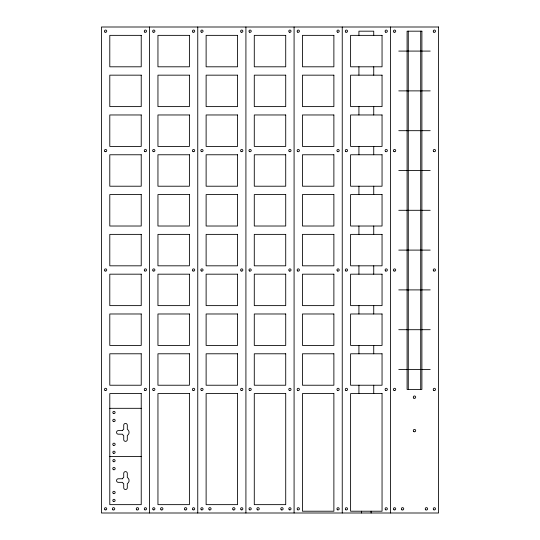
<?xml version="1.0" encoding="UTF-8"?>
<svg xmlns="http://www.w3.org/2000/svg" width="540" height="540" viewBox="0 0 540 540"><rect width="100%" height="100%" fill="white"/><g stroke="black" fill="none" stroke-linecap="round" stroke-linejoin="round"><path stroke-width="0.81" d="M398.77 51.084L430.211 51.084M398.77 90.882L430.211 90.882M398.77 130.687L430.211 130.687M398.77 170.492L430.211 170.492M398.77 210.296L430.211 210.296M398.77 250.101L430.211 250.101M398.77 289.899L430.211 289.899M398.77 329.704L430.211 329.704M398.77 369.508L430.211 369.508M109.789 408.314L141.23 408.314M109.789 456.476L141.23 456.476M420.701 31.178L420.701 389.408M408.281 31.178L408.281 389.408M390.407 27L390.407 513M373.734 35.357L373.734 31.178L358.925 31.178L358.925 35.357M373.734 66.805L373.734 75.161M373.734 106.61L373.734 114.966M373.734 146.408L373.734 154.771M373.734 186.212L373.734 194.576M373.734 226.017L373.734 234.374M373.734 265.822L373.734 274.178M373.734 305.627L373.734 313.983M373.734 345.425L373.734 353.788M373.734 385.229L373.734 393.593M371.101 511.211L371.101 513M361.55 511.211L361.55 513M358.925 66.805L358.925 75.161M358.925 106.61L358.925 114.966M358.925 146.408L358.925 154.771M358.925 186.212L358.925 194.576M358.925 226.017L358.925 234.374M358.925 265.822L358.925 274.178M358.925 305.627L358.925 313.983M358.925 345.425L358.925 353.788M358.925 385.229L358.925 393.593M342.245 27L342.245 513M294.084 27L294.084 513M245.916 27L245.916 513M197.755 27L197.755 513M149.594 27L149.594 513M438.568 27L101.432 27L101.432 513L438.568 513L438.568 27M421.895 31.178L407.086 31.178L407.086 389.408L421.895 389.408L421.895 31.178M141.23 35.357L109.789 35.357L109.789 66.805L141.23 66.805L141.23 35.357M189.398 35.357L157.95 35.357L157.95 66.805L189.398 66.805L189.398 35.357M237.56 35.357L206.118 35.357L206.118 66.805L237.56 66.805L237.56 35.357M285.721 35.357L254.279 35.357L254.279 66.805L285.721 66.805L285.721 35.357M333.882 35.357L302.441 35.357L302.441 66.805L333.882 66.805L333.882 35.357M382.05 35.357L350.602 35.357L350.602 66.805L382.05 66.805L382.05 35.357M141.23 75.161L109.789 75.161L109.789 106.61L141.23 106.61L141.23 75.161M189.398 75.161L157.95 75.161L157.95 106.61L189.398 106.61L189.398 75.161M237.56 75.161L206.118 75.161L206.118 106.61L237.56 106.61L237.56 75.161M285.721 75.161L254.279 75.161L254.279 106.61L285.721 106.61L285.721 75.161M333.882 75.161L302.441 75.161L302.441 106.61L333.882 106.61L333.882 75.161M382.05 75.161L350.602 75.161L350.602 106.61L382.05 106.61L382.05 75.161M141.23 114.966L109.789 114.966L109.789 146.408L141.23 146.408L141.23 114.966M189.398 114.966L157.95 114.966L157.95 146.408L189.398 146.408L189.398 114.966M237.56 114.966L206.118 114.966L206.118 146.408L237.56 146.408L237.56 114.966M285.721 114.966L254.279 114.966L254.279 146.408L285.721 146.408L285.721 114.966M333.882 114.966L302.441 114.966L302.441 146.408L333.882 146.408L333.882 114.966M382.05 114.966L350.602 114.966L350.602 146.408L382.05 146.408L382.05 114.966M141.23 154.771L109.789 154.771L109.789 186.212L141.23 186.212L141.23 154.771M189.398 154.771L157.95 154.771L157.95 186.212L189.398 186.212L189.398 154.771M237.56 154.771L206.118 154.771L206.118 186.212L237.56 186.212L237.56 154.771M285.721 154.771L254.279 154.771L254.279 186.212L285.721 186.212L285.721 154.771M333.882 154.771L302.441 154.771L302.441 186.212L333.882 186.212L333.882 154.771M382.05 154.771L350.602 154.771L350.602 186.212L382.05 186.212L382.05 154.771M141.23 194.576L109.789 194.576L109.789 226.017L141.23 226.017L141.23 194.576M189.398 194.576L157.95 194.576L157.95 226.017L189.398 226.017L189.398 194.576M237.56 194.576L206.118 194.576L206.118 226.017L237.56 226.017L237.56 194.576M285.721 194.576L254.279 194.576L254.279 226.017L285.721 226.017L285.721 194.576M333.882 194.576L302.441 194.576L302.441 226.017L333.882 226.017L333.882 194.576M382.05 194.576L350.602 194.576L350.602 226.017L382.05 226.017L382.05 194.576M141.23 234.374L109.789 234.374L109.789 265.822L141.23 265.822L141.23 234.374M189.398 234.374L157.95 234.374L157.95 265.822L189.398 265.822L189.398 234.374M237.56 234.374L206.118 234.374L206.118 265.822L237.56 265.822L237.56 234.374M285.721 234.374L254.279 234.374L254.279 265.822L285.721 265.822L285.721 234.374M333.882 234.374L302.441 234.374L302.441 265.822L333.882 265.822L333.882 234.374M382.05 234.374L350.602 234.374L350.602 265.822L382.05 265.822L382.05 234.374M141.23 274.178L109.789 274.178L109.789 305.627L141.23 305.627L141.23 274.178M189.398 274.178L157.95 274.178L157.95 305.627L189.398 305.627L189.398 274.178M237.56 274.178L206.118 274.178L206.118 305.627L237.56 305.627L237.56 274.178M285.721 274.178L254.279 274.178L254.279 305.627L285.721 305.627L285.721 274.178M333.882 274.178L302.441 274.178L302.441 305.627L333.882 305.627L333.882 274.178M382.05 274.178L350.602 274.178L350.602 305.627L382.05 305.627L382.05 274.178M141.23 313.983L109.789 313.983L109.789 345.425L141.23 345.425L141.23 313.983M189.398 313.983L157.95 313.983L157.95 345.425L189.398 345.425L189.398 313.983M237.56 313.983L206.118 313.983L206.118 345.425L237.56 345.425L237.56 313.983M285.721 313.983L254.279 313.983L254.279 345.425L285.721 345.425L285.721 313.983M333.882 313.983L302.441 313.983L302.441 345.425L333.882 345.425L333.882 313.983M382.05 313.983L350.602 313.983L350.602 345.425L382.05 345.425L382.05 313.983M141.23 353.788L109.789 353.788L109.789 385.229L141.23 385.229L141.23 353.788M189.398 353.788L157.95 353.788L157.95 385.229L189.398 385.229L189.398 353.788M237.56 353.788L206.118 353.788L206.118 385.229L237.56 385.229L237.56 353.788M285.721 353.788L254.279 353.788L254.279 385.229L285.721 385.229L285.721 353.788M333.882 353.788L302.441 353.788L302.441 385.229L333.882 385.229L333.882 353.788M382.05 353.788L350.602 353.788L350.602 385.229L382.05 385.229L382.05 353.788M141.23 393.593L109.789 393.593L109.789 504.644L141.23 504.644L141.23 393.593M189.398 393.593L157.95 393.593L157.95 504.644L189.398 504.644L189.398 393.593M237.56 393.593L206.118 393.593L206.118 504.644L237.56 504.644L237.56 393.593M285.721 393.593L254.279 393.593L254.279 504.644L285.721 504.644L285.721 393.593M333.882 393.593L302.441 393.593L302.441 511.211L333.882 511.211L333.882 393.593M382.05 393.593L350.602 393.593L350.602 511.211L382.05 511.211L382.05 393.593M122.411 430.603L118.348 430.603A1.789 1.789 0 0 0 116.552 432.398A1.789 1.789 0 0 0 118.348 434.187L122.411 434.187A3.584 3.584 0 0 0 123.721 435.496L123.721 439.56A1.789 1.789 0 0 0 125.51 441.356A1.789 1.789 0 0 0 127.305 439.56L127.305 435.496A3.584 3.584 0 0 0 127.305 429.293L127.305 425.23A1.789 1.789 0 0 0 125.51 423.441A1.789 1.789 0 0 0 123.721 425.23L123.721 429.293A3.584 3.584 0 0 0 122.411 430.603M122.411 478.771L118.348 478.771A1.789 1.789 0 0 0 116.552 480.56A1.789 1.789 0 0 0 118.348 482.348L122.411 482.348A3.584 3.584 0 0 0 123.721 483.665L123.721 487.721A1.789 1.789 0 0 0 125.51 489.517A1.789 1.789 0 0 0 127.305 487.721L127.305 483.665A3.584 3.584 0 0 0 127.305 477.455L127.305 473.391A1.789 1.789 0 0 0 125.51 471.602A1.789 1.789 0 0 0 123.721 473.391L123.721 477.455A3.584 3.584 0 0 0 122.411 478.771M113.373 493.533A1.195 1.195 0 0 0 115.162 492.5A1.195 1.195 0 0 0 113.373 491.468A1.195 1.195 0 0 0 113.373 493.533M113.373 469.651A1.195 1.195 0 0 0 115.162 468.619A1.195 1.195 0 0 0 113.373 467.579A1.195 1.195 0 0 0 113.373 469.651M113.4 461.639A1.134 1.134 0 0 0 115.101 460.661A1.134 1.134 0 0 0 113.4 459.675A1.134 1.134 0 0 0 113.4 461.639M113.333 501.404A1.134 1.134 0 0 0 115.101 500.54A1.134 1.134 0 0 0 113.474 499.439A1.134 1.134 0 0 0 113.333 501.404M433.823 32.164A1.134 1.134 0 0 0 435.524 31.178A1.134 1.134 0 0 0 433.823 30.2A1.134 1.134 0 0 0 433.823 32.164M394.018 32.164A1.134 1.134 0 0 0 395.719 31.178A1.134 1.134 0 0 0 394.018 30.2A1.134 1.134 0 0 0 394.018 32.164M433.823 509.8A1.134 1.134 0 0 0 435.524 508.822A1.134 1.134 0 0 0 433.823 507.836A1.134 1.134 0 0 0 433.823 509.8M394.018 509.8A1.134 1.134 0 0 0 395.719 508.822A1.134 1.134 0 0 0 394.018 507.836A1.134 1.134 0 0 0 394.018 509.8M433.823 270.986A1.134 1.134 0 0 0 435.524 270A1.134 1.134 0 0 0 433.823 269.015A1.134 1.134 0 0 0 433.823 270.986M394.018 270.986A1.134 1.134 0 0 0 395.719 270A1.134 1.134 0 0 0 394.018 269.015A1.134 1.134 0 0 0 394.018 270.986M433.755 151.531A1.134 1.134 0 0 0 435.524 150.674A1.134 1.134 0 0 0 433.897 149.567A1.134 1.134 0 0 0 433.755 151.531M393.95 151.531A1.134 1.134 0 0 0 395.719 150.674A1.134 1.134 0 0 0 394.092 149.567A1.134 1.134 0 0 0 393.95 151.531M433.823 390.393A1.134 1.134 0 0 0 435.524 389.408A1.134 1.134 0 0 0 433.823 388.429A1.134 1.134 0 0 0 433.823 390.393M394.018 390.393A1.134 1.134 0 0 0 395.719 389.408A1.134 1.134 0 0 0 394.018 388.429A1.134 1.134 0 0 0 394.018 390.393M401.949 509.855A1.195 1.195 0 0 0 403.738 508.822A1.195 1.195 0 0 0 401.949 507.789A1.195 1.195 0 0 0 401.949 509.855M425.831 509.855A1.195 1.195 0 0 0 427.626 508.822A1.195 1.195 0 0 0 425.831 507.789A1.195 1.195 0 0 0 425.831 509.855M413.89 431.642A1.195 1.195 0 0 0 415.685 430.61A1.195 1.195 0 0 0 413.89 429.577A1.195 1.195 0 0 0 413.89 431.642M413.822 398.162A1.195 1.195 0 0 0 415.679 397.258A1.195 1.195 0 0 0 413.971 396.097A1.195 1.195 0 0 0 413.822 398.162M281.347 509.855A1.195 1.195 0 0 0 283.135 508.822A1.195 1.195 0 0 0 281.347 507.789A1.195 1.195 0 0 0 281.347 509.855M257.459 509.855A1.195 1.195 0 0 0 259.254 508.822A1.195 1.195 0 0 0 257.459 507.789A1.195 1.195 0 0 0 257.459 509.855M249.534 390.393A1.134 1.134 0 0 0 251.235 389.408A1.134 1.134 0 0 0 249.534 388.429A1.134 1.134 0 0 0 249.534 390.393M289.332 390.393A1.134 1.134 0 0 0 291.033 389.408A1.134 1.134 0 0 0 289.332 388.429A1.134 1.134 0 0 0 289.332 390.393M249.46 151.531A1.134 1.134 0 0 0 251.228 150.674A1.134 1.134 0 0 0 249.601 149.567A1.134 1.134 0 0 0 249.46 151.531M289.265 151.531A1.134 1.134 0 0 0 291.033 150.674A1.134 1.134 0 0 0 289.406 149.567A1.134 1.134 0 0 0 289.265 151.531M249.534 270.986A1.134 1.134 0 0 0 251.235 270A1.134 1.134 0 0 0 249.534 269.015A1.134 1.134 0 0 0 249.534 270.986M289.332 270.986A1.134 1.134 0 0 0 291.033 270A1.134 1.134 0 0 0 289.332 269.015A1.134 1.134 0 0 0 289.332 270.986M249.534 509.8A1.134 1.134 0 0 0 251.235 508.822A1.134 1.134 0 0 0 249.534 507.836A1.134 1.134 0 0 0 249.534 509.8M289.332 509.8A1.134 1.134 0 0 0 291.033 508.822A1.134 1.134 0 0 0 289.332 507.836A1.134 1.134 0 0 0 289.332 509.8M249.534 32.164A1.134 1.134 0 0 0 251.235 31.178A1.134 1.134 0 0 0 249.534 30.2A1.134 1.134 0 0 0 249.534 32.164M289.332 32.164A1.134 1.134 0 0 0 291.033 31.178A1.134 1.134 0 0 0 289.332 30.2A1.134 1.134 0 0 0 289.332 32.164M185.018 509.855A1.195 1.195 0 0 0 186.813 508.822A1.195 1.195 0 0 0 185.018 507.789A1.195 1.195 0 0 0 185.018 509.855M161.136 509.855A1.195 1.195 0 0 0 162.925 508.822A1.195 1.195 0 0 0 161.136 507.789A1.195 1.195 0 0 0 161.136 509.855M153.205 390.393A1.134 1.134 0 0 0 154.906 389.408A1.134 1.134 0 0 0 153.205 388.429A1.134 1.134 0 0 0 153.205 390.393M193.01 390.393A1.134 1.134 0 0 0 194.71 389.408A1.134 1.134 0 0 0 193.01 388.429A1.134 1.134 0 0 0 193.01 390.393M153.205 151.571A1.134 1.134 0 0 0 154.906 150.593A1.134 1.134 0 0 0 153.205 149.607A1.134 1.134 0 0 0 153.205 151.571M193.01 151.571A1.134 1.134 0 0 0 194.71 150.593A1.134 1.134 0 0 0 193.01 149.607A1.134 1.134 0 0 0 193.01 151.571M153.137 270.938A1.134 1.134 0 0 0 154.906 270.081A1.134 1.134 0 0 0 153.279 268.981A1.134 1.134 0 0 0 153.137 270.938M192.942 270.938A1.134 1.134 0 0 0 194.71 270.081A1.134 1.134 0 0 0 193.077 268.981A1.134 1.134 0 0 0 192.942 270.938M153.205 509.8A1.134 1.134 0 0 0 154.906 508.822A1.134 1.134 0 0 0 153.205 507.836A1.134 1.134 0 0 0 153.205 509.8M193.01 509.8A1.134 1.134 0 0 0 194.71 508.822A1.134 1.134 0 0 0 193.01 507.836A1.134 1.134 0 0 0 193.01 509.8M153.137 32.117A1.134 1.134 0 0 0 154.906 31.259A1.134 1.134 0 0 0 153.279 30.159A1.134 1.134 0 0 0 153.137 32.117M192.942 32.117A1.134 1.134 0 0 0 194.71 31.259A1.134 1.134 0 0 0 193.077 30.159A1.134 1.134 0 0 0 192.942 32.117M136.856 509.855A1.195 1.195 0 0 0 138.645 508.822A1.195 1.195 0 0 0 136.856 507.789A1.195 1.195 0 0 0 136.856 509.855M112.975 509.855A1.195 1.195 0 0 0 114.764 508.822A1.195 1.195 0 0 0 112.975 507.789A1.195 1.195 0 0 0 112.975 509.855M105.044 390.393A1.134 1.134 0 0 0 106.745 389.408A1.134 1.134 0 0 0 105.044 388.429A1.134 1.134 0 0 0 105.044 390.393M144.848 390.393A1.134 1.134 0 0 0 146.549 389.408A1.134 1.134 0 0 0 144.848 388.429A1.134 1.134 0 0 0 144.848 390.393M104.976 151.531A1.134 1.134 0 0 0 106.745 150.674A1.134 1.134 0 0 0 105.111 149.567A1.134 1.134 0 0 0 104.976 151.531M144.848 151.571A1.134 1.134 0 0 0 146.549 150.593A1.134 1.134 0 0 0 144.848 149.607A1.134 1.134 0 0 0 144.848 151.571M105.044 270.986A1.134 1.134 0 0 0 106.745 270A1.134 1.134 0 0 0 105.044 269.015A1.134 1.134 0 0 0 105.044 270.986M144.774 270.938A1.134 1.134 0 0 0 146.543 270.081A1.134 1.134 0 0 0 144.916 268.981A1.134 1.134 0 0 0 144.774 270.938M105.044 509.8A1.134 1.134 0 0 0 106.745 508.822A1.134 1.134 0 0 0 105.044 507.836A1.134 1.134 0 0 0 105.044 509.8M144.848 509.8A1.134 1.134 0 0 0 146.549 508.822A1.134 1.134 0 0 0 144.848 507.836A1.134 1.134 0 0 0 144.848 509.8M104.976 32.117A1.134 1.134 0 0 0 106.745 31.259A1.134 1.134 0 0 0 105.111 30.159A1.134 1.134 0 0 0 104.976 32.117M144.774 32.117A1.134 1.134 0 0 0 146.543 31.259A1.134 1.134 0 0 0 144.916 30.159A1.134 1.134 0 0 0 144.774 32.117M241.171 32.164A1.134 1.134 0 0 0 242.872 31.178A1.134 1.134 0 0 0 241.171 30.2A1.134 1.134 0 0 0 241.171 32.164M201.299 32.117A1.134 1.134 0 0 0 203.067 31.259A1.134 1.134 0 0 0 201.44 30.159A1.134 1.134 0 0 0 201.299 32.117M241.171 509.8A1.134 1.134 0 0 0 242.872 508.822A1.134 1.134 0 0 0 241.171 507.836A1.134 1.134 0 0 0 241.171 509.8M201.366 509.8A1.134 1.134 0 0 0 203.067 508.822A1.134 1.134 0 0 0 201.366 507.836A1.134 1.134 0 0 0 201.366 509.8M241.171 270.986A1.134 1.134 0 0 0 242.872 270A1.134 1.134 0 0 0 241.171 269.015A1.134 1.134 0 0 0 241.171 270.986M201.299 270.938A1.134 1.134 0 0 0 203.067 270.081A1.134 1.134 0 0 0 201.44 268.981A1.134 1.134 0 0 0 201.299 270.938M241.103 151.531A1.134 1.134 0 0 0 242.872 150.674A1.134 1.134 0 0 0 241.245 149.567A1.134 1.134 0 0 0 241.103 151.531M201.366 151.571A1.134 1.134 0 0 0 203.067 150.593A1.134 1.134 0 0 0 201.366 149.607A1.134 1.134 0 0 0 201.366 151.571M241.171 390.393A1.134 1.134 0 0 0 242.872 389.408A1.134 1.134 0 0 0 241.171 388.429A1.134 1.134 0 0 0 241.171 390.393M201.366 390.393A1.134 1.134 0 0 0 203.067 389.408A1.134 1.134 0 0 0 201.366 388.429A1.134 1.134 0 0 0 201.366 390.393M209.297 509.855A1.195 1.195 0 0 0 211.086 508.822A1.195 1.195 0 0 0 209.297 507.789A1.195 1.195 0 0 0 209.297 509.855M233.185 509.855A1.195 1.195 0 0 0 234.974 508.822A1.195 1.195 0 0 0 233.185 507.789A1.195 1.195 0 0 0 233.185 509.855M297.695 390.393A1.134 1.134 0 0 0 299.396 389.408A1.134 1.134 0 0 0 297.695 388.429A1.134 1.134 0 0 0 297.695 390.393M337.5 390.393A1.134 1.134 0 0 0 339.201 389.408A1.134 1.134 0 0 0 337.5 388.429A1.134 1.134 0 0 0 337.5 390.393M297.628 151.531A1.134 1.134 0 0 0 299.39 150.674A1.134 1.134 0 0 0 297.763 149.567A1.134 1.134 0 0 0 297.628 151.531M337.426 151.531A1.134 1.134 0 0 0 339.194 150.674A1.134 1.134 0 0 0 337.568 149.567A1.134 1.134 0 0 0 337.426 151.531M297.695 270.986A1.134 1.134 0 0 0 299.396 270A1.134 1.134 0 0 0 297.695 269.015A1.134 1.134 0 0 0 297.695 270.986M337.5 270.986A1.134 1.134 0 0 0 339.201 270A1.134 1.134 0 0 0 337.5 269.015A1.134 1.134 0 0 0 337.5 270.986M297.695 509.8A1.134 1.134 0 0 0 299.396 508.822A1.134 1.134 0 0 0 297.695 507.836A1.134 1.134 0 0 0 297.695 509.8M337.5 509.8A1.134 1.134 0 0 0 339.201 508.822A1.134 1.134 0 0 0 337.5 507.836A1.134 1.134 0 0 0 337.5 509.8M297.695 32.164A1.134 1.134 0 0 0 299.396 31.178A1.134 1.134 0 0 0 297.695 30.2A1.134 1.134 0 0 0 297.695 32.164M337.5 32.164A1.134 1.134 0 0 0 339.201 31.178A1.134 1.134 0 0 0 337.5 30.2A1.134 1.134 0 0 0 337.5 32.164M385.661 32.164A1.134 1.134 0 0 0 387.362 31.178A1.134 1.134 0 0 0 385.661 30.2A1.134 1.134 0 0 0 385.661 32.164M345.857 32.164A1.134 1.134 0 0 0 347.558 31.178A1.134 1.134 0 0 0 345.857 30.2A1.134 1.134 0 0 0 345.857 32.164M385.661 509.8A1.134 1.134 0 0 0 387.362 508.822A1.134 1.134 0 0 0 385.661 507.836A1.134 1.134 0 0 0 385.661 509.8M345.857 509.8A1.134 1.134 0 0 0 347.558 508.822A1.134 1.134 0 0 0 345.857 507.836A1.134 1.134 0 0 0 345.857 509.8M385.661 270.986A1.134 1.134 0 0 0 387.362 270A1.134 1.134 0 0 0 385.661 269.015A1.134 1.134 0 0 0 385.661 270.986M345.857 270.986A1.134 1.134 0 0 0 347.558 270A1.134 1.134 0 0 0 345.857 269.015A1.134 1.134 0 0 0 345.857 270.986M385.594 151.531A1.134 1.134 0 0 0 387.362 150.674A1.134 1.134 0 0 0 385.729 149.567A1.134 1.134 0 0 0 385.594 151.531M345.789 151.531A1.134 1.134 0 0 0 347.558 150.674A1.134 1.134 0 0 0 345.931 149.567A1.134 1.134 0 0 0 345.789 151.531M385.661 390.393A1.134 1.134 0 0 0 387.362 389.408A1.134 1.134 0 0 0 385.661 388.429A1.134 1.134 0 0 0 385.661 390.393M345.857 390.393A1.134 1.134 0 0 0 347.558 389.408A1.134 1.134 0 0 0 345.857 388.429A1.134 1.134 0 0 0 345.857 390.393M113.373 445.372A1.195 1.195 0 0 0 115.162 444.339A1.195 1.195 0 0 0 113.373 443.306A1.195 1.195 0 0 0 113.373 445.372M113.373 421.49A1.195 1.195 0 0 0 115.162 420.451A1.195 1.195 0 0 0 113.373 419.418A1.195 1.195 0 0 0 113.373 421.49M113.333 413.431A1.134 1.134 0 0 0 115.101 412.574A1.134 1.134 0 0 0 113.474 411.473A1.134 1.134 0 0 0 113.333 413.431M113.333 453.236A1.134 1.134 0 0 0 115.101 452.378A1.134 1.134 0 0 0 113.474 451.278A1.134 1.134 0 0 0 113.333 453.236"/></g></svg>
